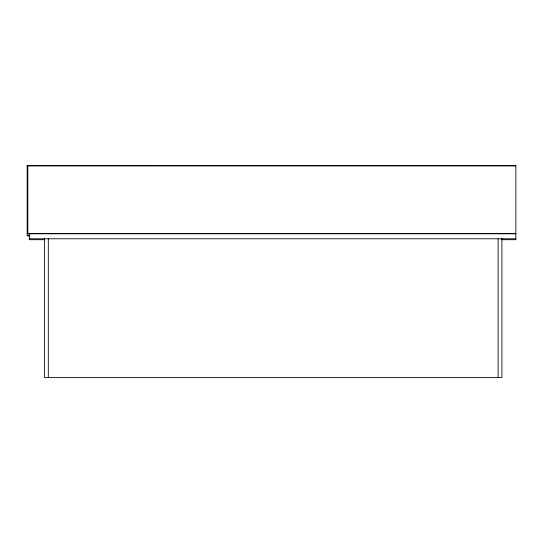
<?xml version="1.0" encoding="UTF-8"?>
<svg xmlns="http://www.w3.org/2000/svg" width="543" height="543" viewBox="0 0 543 543"><rect width="100%" height="100%" fill="white"/><g stroke="black" fill="none" stroke-linecap="round" stroke-linejoin="round"><path stroke-width="0.81" d="M27.822 165.764L515.85 165.764L27.15 165.778M27.822 233.497L515.85 233.497M515.85 233.789L27.822 233.789L27.822 165.466M27.15 235.56L29.695 235.56M29.695 235.859L27.15 235.859L27.15 165.486L515.85 165.466L515.85 239.707L501.44 239.707M29.308 238.791L515.85 238.791M44.567 239.707L29.308 239.707L29.308 233.375M501.915 238.438L501.915 377.534L44.512 377.534L44.512 238.438M498.114 238.845L498.114 377.534M48.313 238.845L48.313 377.534"/></g></svg>
